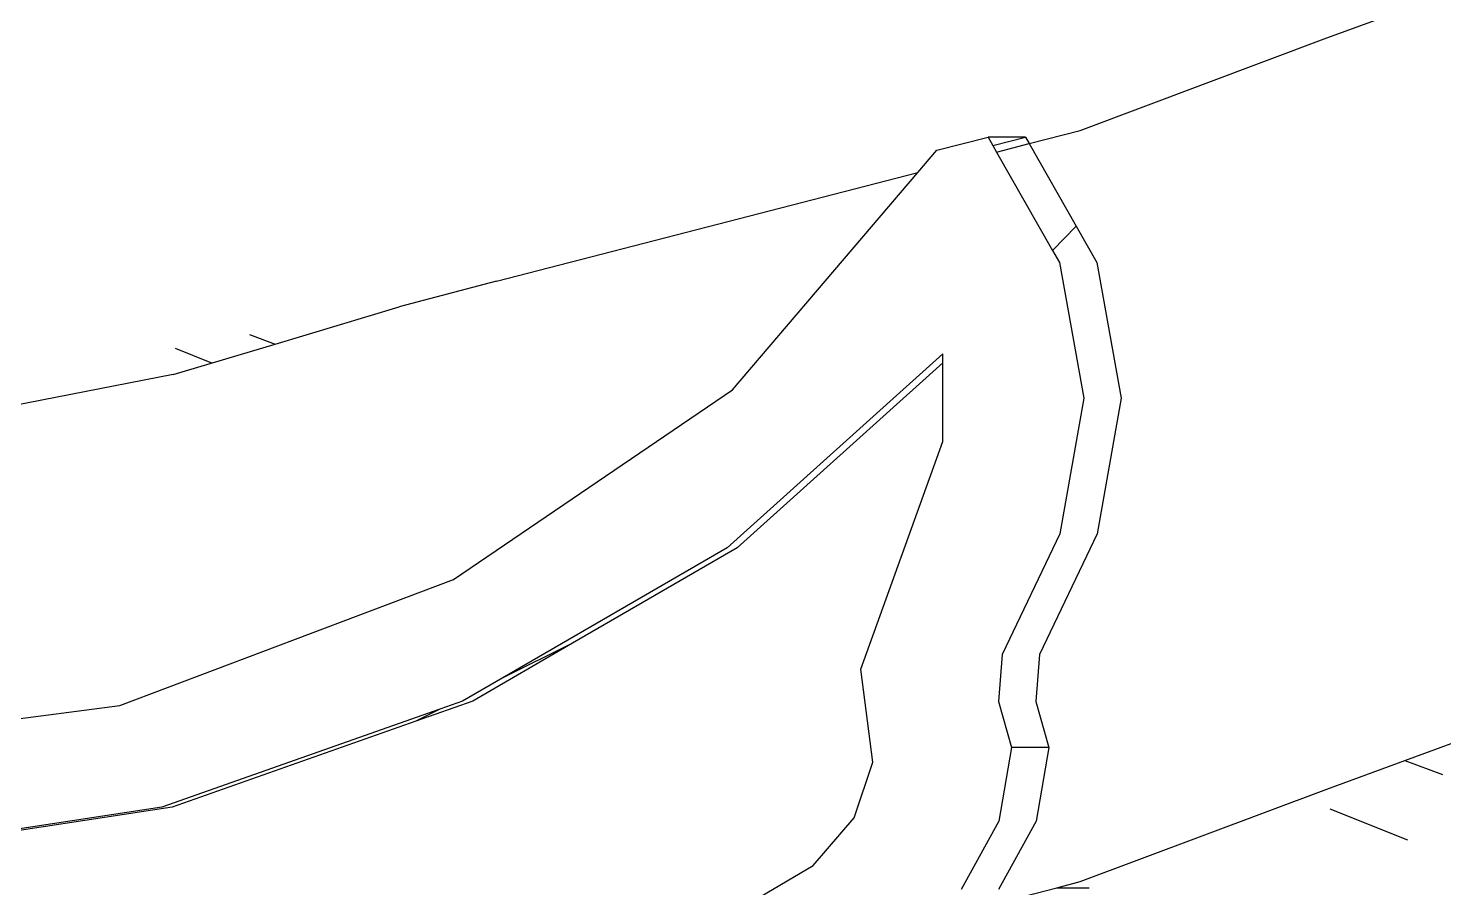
# Model space of a CAD drawing. Extents: x -24961 to 905641, y -154323 to 635957.
# Drawn here: x 437965.7 to 438070, y -143338.5 to -143275.2 of the extents above; entities that cross this region are included whole.
import ezdxf

# ---------------------------------------------------------------- set-up
doc = ezdxf.new("R2010")
doc.units = 0
doc.header["$LTSCALE"] = 1000
doc.header["$MEASUREMENT"] = 0

msp = doc.modelspace()

# ---------------------------------------------------------------- linework, layer by layer
for p, q in [((438061.39, -143275.87), (438071.28, -143272.25)), ((438043.22, -143282.69), (438061.39, -143275.87)), ((438032.64, -143284.13), (438036.42, -143283.19)), ((438039.17, -143283.19), (438036.42, -143283.19)), ((438036.42, -143283.19), (438036.77, -143283.79)), ((438036.77, -143283.79), (438039.17, -143283.19)), ((438037.04, -143284.28), (438039.44, -143283.66)), ((438039.17, -143283.19), (438039.44, -143283.66)), ((438039.44, -143283.66), (438043.22, -143282.69)), ((438039.44, -143283.66), (438042.91, -143289.75)), ((438031.24, -143285.78), (438032.64, -143284.13)), ((438036.77, -143283.79), (438037.04, -143284.28)), ((438037.04, -143284.28), (438041.18, -143291.54)), ((438000.2, -143293.79), (438031.24, -143285.78)), ((438017.58, -143301.82), (438031.24, -143285.78)), ((438042.91, -143289.75), (438041.18, -143291.54)), ((438042.91, -143289.75), (438044.43, -143292.43)), ((438041.18, -143291.54), (438041.68, -143292.43)), ((438041.68, -143292.43), (438043.49, -143302.43)), ((438044.43, -143292.43), (438046.24, -143302.43)), ((438000.2, -143293.79), (437993.03, -143295.68)), ((437983.88, -143298.44), (437993.03, -143295.68)), ((437981.99, -143297.74), (437983.88, -143298.44)), ((437976.36, -143300.69), (437983.88, -143298.44)), ((437979.22, -143299.84), (437976.53, -143298.76)), ((437979.22, -143299.84), (437976.53, -143298.76)), ((438033.08, -143299.16), (438017.19, -143313.45)), ((438033.09, -143299.82), (438033.08, -143299.16)), ((438033.09, -143299.82), (438017.92, -143313.45)), ((438033.1, -143305.61), (438033.09, -143299.82)), ((437976.36, -143300.69), (437938.3, -143308.12)), ((437997.03, -143315.8), (438017.58, -143301.82)), ((438043.49, -143302.43), (438041.71, -143312.43)), ((438046.24, -143302.43), (438044.46, -143312.43)), ((438027.04, -143322.39), (438033.1, -143305.61)), ((438041.71, -143312.43), (438037.46, -143321.31)), ((438044.46, -143312.43), (438040.21, -143321.31)), ((438017.19, -143313.45), (438000.65, -143323.05)), ((438017.92, -143313.45), (438005.8, -143320.49)), ((437972.44, -143325.08), (437997.03, -143315.8)), ((438005.8, -143320.49), (437998.44, -143324.76)), ((438005.8, -143320.49), (438000.65, -143323.05)), ((438037.46, -143321.31), (438037.19, -143324.78)), ((438040.21, -143321.31), (438039.94, -143324.78)), ((438000.65, -143323.05), (437997.7, -143324.76)), ((438027.94, -143329.25), (438027.04, -143322.39)), ((437945.46, -143328.62), (437972.44, -143325.08)), ((437996.02, -143325.35), (437975.54, -143332.58)), ((437998.44, -143324.76), (437994.24, -143326.24)), ((437996.02, -143325.35), (437994.24, -143326.24)), ((437997.7, -143324.76), (437996.02, -143325.35)), ((438037.19, -143324.78), (438038.16, -143328.18)), ((438039.94, -143324.78), (438040.91, -143328.18)), ((437994.24, -143326.24), (437976.28, -143332.58)), ((438038.16, -143328.18), (438037.21, -143333.6)), ((438040.91, -143328.18), (438038.16, -143328.18)), ((438040.91, -143328.18), (438039.96, -143333.6)), ((438067.14, -143329.14), (438071.28, -143327.62)), ((438026.56, -143333.35), (438027.94, -143329.25)), ((438061.39, -143331.24), (438067.14, -143329.14)), ((438067.14, -143329.14), (438069.92, -143330.17)), ((438043.22, -143338.06), (438061.39, -143331.24)), ((437975.54, -143332.58), (437951.72, -143336.2)), ((437976.28, -143332.58), (437952.38, -143336.21)), ((438067.35, -143335), (438061.64, -143332.73)), ((438067.35, -143335), (438061.64, -143332.73)), ((438023.52, -143336.88), (438026.56, -143333.35)), ((438037.21, -143333.6), (438034.45, -143338.64)), ((438039.96, -143333.6), (438037.2, -143338.64)), ((438019.17, -143339.45), (438023.52, -143336.88)), ((438035.86, -143339.96), (438041.48, -143338.51)), ((438041.48, -143338.51), (438043.22, -143338.06)), ((438041.48, -143338.51), (438043.86, -143338.51))]:
    msp.add_line(p, q)

doc.saveas('drawing.dxf')
